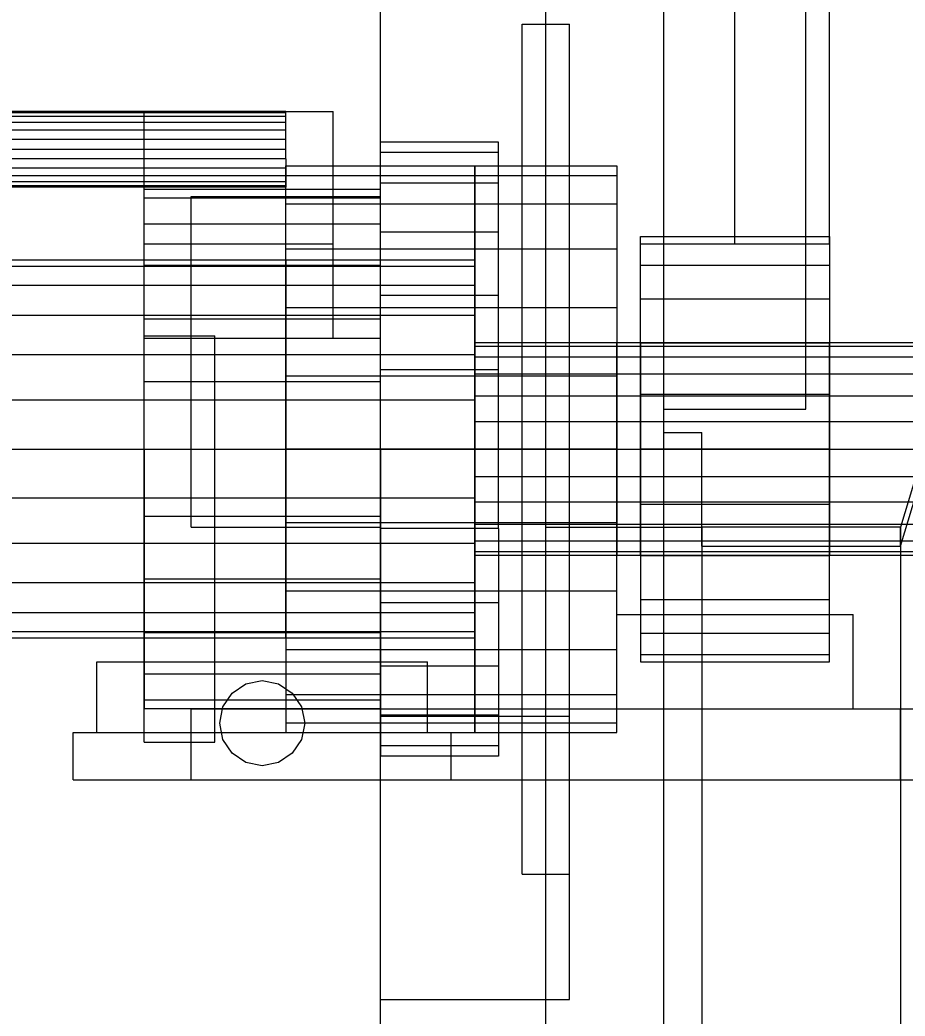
# Model space of a CAD drawing. Header units: millimetres. Extents: x -191664 to 191490, y -197311 to 10263.
# Drawn here: x 3763.7 to 3951, y -140303.5 to -140092.6 of the extents above; entities that cross this region are included whole.
import ezdxf

# ---------------------------------------------------------------- set-up
doc = ezdxf.new("R2010")
doc.units = ezdxf.units.MM
doc.layers.add('DET_secador_frontal', color=7, linetype='Continuous', lineweight=0)
doc.layers.add('R15_COTAS_TRANSPORTE_P', color=1, linetype='Continuous', lineweight=0)
doc.dimstyles.new('PLANTA_20', dxfattribs={"dimtxt": 50, "dimasz": 30, "dimexe": 30, "dimexo": 16, "dimgap": 20, "dimtad": 1, "dimtih": 1, "dimtoh": 1, "dimdec": 1, "dimzin": 0, "dimdsep": 46, "dimcen": 0.09, "dimadec": 0, "dimazin": 0, "dimtfac": 1, "dimtdec": 4, "dimtofl": 0, "dimtmove": 0, "dimatfit": 3, "dimfxl": 1, "dimtolj": 1, "dimtzin": 0, "dimarcsym": 0})

# ---------------------------------------------------------------- blocks, each defined once
blk = doc.blocks.new('*D133')
at = {"layer": 'Defpoints', "color": 0, "transparency": 16777216}
for p in [(439.69, -194147.98), (217.89, -194406.09), (-500, -194490), (-500, -194490), (500, -194490)]:
    blk.add_point(p, dxfattribs=at)
at = {"layer": 'R15_COTAS_TRANSPORTE_P', "color": 0, "lineweight": -2, "transparency": 16777216}
blk.add_arc((-500, -194490), 722.77, 2.37834, 17.62166, dxfattribs=at)
at = {"layer": 'R15_COTAS_TRANSPORTE_P', "color": 0, "transparency": 16777216}
for points in [[(184.12, -194272.81), (193.59, -194269.58), (179.18, -194242.8)], [(227.15, -194459.9), (217.15, -194460.11), (222.77, -194490)]]:
    blk.add_solid(points, dxfattribs=at)

msp = doc.modelspace()

# ---------------------------------------------------------------- linework, layer by layer
at = {"layer": 'DET_secador_frontal', "color": 254, "true_color": 0xd8e0dc}
for p, q in [((3875, -140885), (3875, -138615)), ((3900, -140885), (3900, -138615))]:
    msp.add_line(p, q, dxfattribs=at)
at = {"layer": 'DET_secador_frontal', "color": 9, "true_color": 0xb8c6c1}
for p, q in [((3875, -140375), (3875, -138615)), ((3915, -140140), (3915, -139190)), ((3935, -140140), (3935, -139190)), ((3915, -140140), (3935, -140140))]:
    msp.add_line(p, q, dxfattribs=at)
at = {"layer": 'DET_secador_frontal', "color": 253, "true_color": 0x9fadb2}
for p, q in [((3875, -140200), (3875, -138615)), ((3900, -140200), (3900, -138615)), ((3875, -140200), (3900, -140200))]:
    msp.add_line(p, q, dxfattribs=at)
at = {"layer": 'DET_secador_frontal', "color": 251, "true_color": 0x536a64}
for p, q in [((3840, -140900), (3840, -138650)), ((3900, -140900), (3900, -138650)), ((3900, -140175), (3900, -139155)), ((3930, -140175), (3930, -139155)), ((3900, -140175), (3930, -140175)), ((3840, -140240), (3880, -140240)), ((3840, -140300), (3840, -140240)), ((3880, -140300), (3880, -140240)), ((3840, -140300), (3880, -140300))]:
    msp.add_line(p, q, dxfattribs=at)
at = {"layer": 'DET_secador_frontal', "color": 253, "true_color": 0x8d9da5}
for p, q in [((4050, -139870), (3950, -140200)), ((3950, -140204), (4050, -139874)), ((3950, -140200), (3908, -140200)), ((3908, -140200), (3908, -140470)), ((3908, -140204), (3908, -140200)), ((3950, -140200), (3950, -140470)), ((3950, -140204), (3950, -140200)), ((3908, -140204), (3950, -140204))]:
    msp.add_line(p, q, dxfattribs=at)
at = {"layer": 'DET_secador_frontal', "color": 33, "true_color": 0xb7a252}
for p, q in [((3870, -140093.5), (3880, -140093.5)), ((3870, -140273.5), (3870, -140093.5)), ((3880, -140273.5), (3880, -140093.5)), ((3870, -140273.5), (3880, -140273.5))]:
    msp.add_line(p, q, dxfattribs=at)
at = {"layer": 'DET_secador_frontal', "color": 253, "true_color": 0xa4b0b5}
for p, q in [((3820, -140112), (1180, -140112)), ((3820, -140112.27), (1180, -140112.27)), ((3820, -140112.27), (3820, -140112)), ((3820, -140113.07), (3820, -140112.27)), ((3820, -140113.07), (1180, -140113.07)), ((3820, -140114.34), (1180, -140114.34)), ((3820, -140114.34), (3820, -140113.07)), ((3820, -140116), (3820, -140114.34)), ((3820, -140116), (1180, -140116)), ((3820, -140117.93), (3820, -140116)), ((3820, -140117.93), (1180, -140117.93)), ((3820, -140120), (3820, -140117.93)), ((1180, -140120), (3820, -140120)), ((3820, -140122.07), (3820, -140120)), ((3820, -140122.07), (1180, -140122.07)), ((3820, -140122.07), (3820, -140124)), ((3820, -140124), (1180, -140124)), ((3820, -140124), (3820, -140125.66)), ((3820, -140125.66), (1180, -140125.66)), ((3820, -140126.93), (1180, -140126.93)), ((3820, -140125.66), (3820, -140126.93)), ((3820, -140126.93), (3820, -140127.73)), ((3820, -140127.73), (1180, -140127.73)), ((3820, -140128), (1180, -140128)), ((3790, -140130.37), (3790, -140128.5)), ((3840, -140128.5), (3790, -140128.5)), ((3820, -140127.73), (3820, -140128)), ((3840, -140130.37), (3840, -140128.5)), ((3790, -140135.87), (3790, -140130.37)), ((3840, -140130.37), (3790, -140130.37)), ((3840, -140135.87), (3840, -140130.37)), ((3790, -140144.61), (3790, -140135.87)), ((3840, -140135.87), (3790, -140135.87)), ((3840, -140144.61), (3840, -140135.87)), ((3860, -140143.5), (1140, -140143.5)), ((3860, -140144.86), (3860, -140143.5)), ((3860, -140144.86), (1140, -140144.86)), ((3790, -140156), (3790, -140144.61)), ((3840, -140144.61), (3790, -140144.61)), ((3840, -140156), (3840, -140144.61)), ((3860, -140148.86), (3860, -140144.86)), ((3860, -140148.86), (1140, -140148.86)), ((3860, -140155.22), (3860, -140148.86)), ((3860, -140155.22), (1140, -140155.22)), ((3790, -140169.26), (3790, -140156)), ((3840, -140156), (3790, -140156)), ((3840, -140169.26), (3840, -140156)), ((3860, -140163.5), (3860, -140155.22)), ((3860, -140163.5), (1140, -140163.5)), ((3860, -140173.15), (3860, -140163.5)), ((3790, -140183.5), (3790, -140169.26)), ((3840, -140169.26), (3790, -140169.26)), ((3840, -140183.5), (3840, -140169.26)), ((3860, -140173.15), (1140, -140173.15)), ((3860, -140183.5), (3860, -140173.15)), ((1140, -140183.5), (3860, -140183.5)), ((3790, -140183.5), (3790, -140197.74)), ((3790, -140183.5), (3840, -140183.5)), ((3840, -140197.74), (3840, -140183.5)), ((3860, -140193.85), (3860, -140183.5)), ((3860, -140193.85), (1140, -140193.85)), ((3860, -140193.85), (3860, -140203.5)), ((3790, -140197.74), (3790, -140211)), ((3840, -140197.74), (3790, -140197.74)), ((3840, -140197.74), (3840, -140211)), ((3860, -140203.5), (1140, -140203.5)), ((3860, -140203.5), (3860, -140211.78)), ((3790, -140211), (3790, -140222.39)), ((3840, -140211), (3790, -140211)), ((3840, -140211), (3840, -140222.39)), ((3860, -140211.78), (1140, -140211.78)), ((3860, -140211.78), (3860, -140218.14)), ((3860, -140218.14), (1140, -140218.14)), ((3860, -140218.14), (3860, -140222.14)), ((3860, -140222.14), (1140, -140222.14)), ((3860, -140222.14), (3860, -140223.5)), ((3860, -140223.5), (1140, -140223.5)), ((3790, -140222.39), (3790, -140231.13)), ((3840, -140222.39), (3790, -140222.39)), ((3840, -140222.39), (3840, -140231.13)), ((3790, -140231.13), (3790, -140236.63)), ((3840, -140231.13), (3790, -140231.13)), ((3840, -140231.13), (3840, -140236.63)), ((3790, -140236.63), (3790, -140238.5)), ((3840, -140236.63), (3790, -140236.63)), ((3840, -140236.63), (3840, -140238.5)), ((3840, -140238.5), (3790, -140238.5))]:
    msp.add_line(p, q, dxfattribs=at)
at = {"layer": 'DET_secador_frontal', "color": 8, "true_color": 0x617680}
for p, q in [((3790, -140112), (3830, -140112)), ((3790, -140140), (3790, -140112)), ((3830, -140140), (3830, -140112)), ((3800, -140130), (3840, -140130)), ((3800, -140160), (3800, -140130)), ((3840, -140160), (3840, -140130)), ((3790, -140140), (3830, -140140)), ((3790, -140160), (3790, -140140)), ((3830, -140160), (3830, -140140)), ((3790, -140159.5), (3805, -140159.5)), ((3790, -140245.5), (3790, -140159.5)), ((3790, -140160), (3830, -140160)), ((3800, -140160), (3840, -140160)), ((3800, -140200), (3800, -140160)), ((3805, -140245.5), (3805, -140159.5)), ((3840, -140200), (3840, -140160)), ((3800, -140200), (3840, -140200)), ((3780, -140228.5), (3850, -140228.5)), ((3780, -140243.5), (3780, -140228.5)), ((3850, -140243.5), (3850, -140228.5)), ((3775, -140243.5), (3855, -140243.5)), ((3775, -140253.5), (3775, -140243.5)), ((3780, -140243.5), (3850, -140243.5)), ((3855, -140253.5), (3855, -140243.5)), ((3790, -140245.5), (3805, -140245.5)), ((3775, -140253.5), (3855, -140253.5))]:
    msp.add_line(p, q, dxfattribs=at)
at = {"layer": 'DET_secador_frontal', "color": 55, "true_color": 0xb2a258}
for p, q in [((3840, -140120.71), (3840, -140118.5)), ((3865, -140118.5), (3840, -140118.5)), ((3865, -140120.71), (3865, -140118.5)), ((3840, -140127.21), (3840, -140120.71)), ((3865, -140120.71), (3840, -140120.71)), ((3865, -140127.21), (3865, -140120.71)), ((3840, -140137.54), (3840, -140127.21)), ((3865, -140127.21), (3840, -140127.21)), ((3865, -140137.54), (3865, -140127.21)), ((3840, -140151), (3840, -140137.54)), ((3865, -140137.54), (3840, -140137.54)), ((3865, -140151), (3865, -140137.54)), ((3840, -140166.68), (3840, -140151)), ((3865, -140151), (3840, -140151)), ((3865, -140166.68), (3865, -140151)), ((3840, -140183.5), (3840, -140166.68)), ((3865, -140166.68), (3840, -140166.68)), ((3865, -140183.5), (3865, -140166.68)), ((3840, -140183.5), (3840, -140200.32)), ((3840, -140183.5), (3865, -140183.5)), ((3865, -140200.32), (3865, -140183.5)), ((3840, -140200.32), (3840, -140216)), ((3865, -140200.32), (3840, -140200.32)), ((3865, -140200.32), (3865, -140216)), ((3840, -140216), (3840, -140229.46)), ((3865, -140216), (3840, -140216)), ((3865, -140216), (3865, -140229.46)), ((3840, -140229.46), (3840, -140239.79)), ((3865, -140229.46), (3840, -140229.46)), ((3865, -140229.46), (3865, -140239.79)), ((3840, -140239.79), (3840, -140246.29)), ((3865, -140239.79), (3840, -140239.79)), ((3865, -140239.79), (3865, -140246.29)), ((3840, -140246.29), (3840, -140248.5)), ((3865, -140246.29), (3840, -140246.29)), ((3865, -140246.29), (3865, -140248.5)), ((3865, -140248.5), (3840, -140248.5))]:
    msp.add_line(p, q, dxfattribs=at)
at = {"layer": 'DET_secador_frontal', "color": 252, "true_color": 0x8ba19a}
for p, q in [((3820, -140125.54), (3820, -140123.5)), ((3820, -140123.5), (3860, -140123.5)), ((3820, -140143.5), (3820, -140123.5)), ((3860, -140123.5), (3860, -140125.54)), ((3860, -140123.5), (3860, -140143.5)), ((3860, -140123.5), (3890, -140123.5)), ((3860, -140161), (3860, -140123.5)), ((3890, -140123.5), (3890, -140125.54)), ((3890, -140123.5), (3890, -140161)), ((3820, -140131.54), (3820, -140125.54)), ((3820, -140125.54), (3860, -140125.54)), ((3820, -140144.86), (3820, -140125.54)), ((3860, -140125.54), (3860, -140131.54)), ((3860, -140125.54), (3860, -140144.86)), ((3860, -140125.54), (3890, -140125.54)), ((3860, -140161.77), (3860, -140125.54)), ((3890, -140125.54), (3890, -140131.54)), ((3890, -140125.54), (3890, -140161.77)), ((3820, -140141.07), (3820, -140131.54)), ((3820, -140131.54), (3860, -140131.54)), ((3820, -140148.86), (3820, -140131.54)), ((3860, -140131.54), (3860, -140141.07)), ((3860, -140131.54), (3860, -140148.86)), ((3860, -140131.54), (3890, -140131.54)), ((3860, -140164.01), (3860, -140131.54)), ((3890, -140131.54), (3890, -140141.07)), ((3890, -140131.54), (3890, -140164.01)), ((3895, -140140.03), (3895, -140138.5)), ((3895, -140138.5), (3935, -140138.5)), ((3895, -140161), (3895, -140138.5)), ((3935, -140138.5), (3935, -140140.03)), ((3935, -140138.5), (3935, -140161)), ((3820, -140153.5), (3820, -140141.07)), ((3820, -140141.07), (3860, -140141.07)), ((3820, -140155.22), (3820, -140141.07)), ((3860, -140141.07), (3860, -140153.5)), ((3860, -140141.07), (3860, -140155.22)), ((3860, -140141.07), (3890, -140141.07)), ((3860, -140167.59), (3860, -140141.07)), ((3890, -140141.07), (3890, -140153.5)), ((3890, -140141.07), (3890, -140167.59)), ((3895, -140144.53), (3895, -140140.03)), ((3895, -140140.03), (3935, -140140.03)), ((3895, -140161.77), (3895, -140140.03)), ((3935, -140140.03), (3935, -140144.53)), ((3935, -140140.03), (3935, -140161.77)), ((3820, -140143.5), (3820, -140144.86)), ((3860, -140143.5), (3820, -140143.5)), ((3820, -140144.86), (3820, -140148.86)), ((3860, -140144.86), (3820, -140144.86)), ((3895, -140151.68), (3895, -140144.53)), ((3895, -140144.53), (3935, -140144.53)), ((3895, -140164.01), (3895, -140144.53)), ((3935, -140144.53), (3935, -140151.68)), ((3935, -140144.53), (3935, -140164.01)), ((3820, -140148.86), (3820, -140155.22)), ((3860, -140148.86), (3820, -140148.86)), ((3895, -140161), (3895, -140151.68)), ((3895, -140151.68), (3935, -140151.68)), ((3895, -140167.59), (3895, -140151.68)), ((3935, -140151.68), (3935, -140161)), ((3935, -140151.68), (3935, -140167.59)), ((3820, -140167.97), (3820, -140153.5)), ((3820, -140153.5), (3860, -140153.5)), ((3820, -140163.5), (3820, -140153.5)), ((3860, -140153.5), (3860, -140167.97)), ((3860, -140153.5), (3860, -140163.5)), ((3860, -140153.5), (3890, -140153.5)), ((3860, -140172.25), (3860, -140153.5)), ((3890, -140153.5), (3890, -140167.97)), ((3890, -140153.5), (3890, -140172.25)), ((3820, -140155.22), (3820, -140163.5)), ((3860, -140155.22), (3820, -140155.22)), ((3890, -140161), (3860, -140161)), ((3890, -140161.77), (3860, -140161.77)), ((3890, -140161.77), (3890, -140161)), ((3890, -140164.01), (3890, -140161.77)), ((3895, -140171.85), (3895, -140161)), ((3895, -140161), (3935, -140161)), ((3895, -140172.25), (3895, -140161)), ((3895, -140161), (3895, -140161.77)), ((3895, -140161.77), (3895, -140164.01)), ((3935, -140161.77), (3895, -140161.77)), ((3935, -140161), (3935, -140171.85)), ((3935, -140161), (3935, -140172.25)), ((3935, -140161.77), (3935, -140161)), ((3935, -140164.01), (3935, -140161.77)), ((3820, -140163.5), (3820, -140173.15)), ((3860, -140163.5), (3820, -140163.5)), ((3890, -140164.01), (3860, -140164.01)), ((3890, -140167.59), (3890, -140164.01)), ((3895, -140164.01), (3895, -140167.59)), ((3935, -140164.01), (3895, -140164.01)), ((3935, -140167.59), (3935, -140164.01)), ((3820, -140183.5), (3820, -140167.97)), ((3820, -140167.97), (3860, -140167.97)), ((3820, -140173.15), (3820, -140167.97)), ((3890, -140167.59), (3860, -140167.59)), ((3860, -140167.97), (3860, -140183.5)), ((3860, -140167.97), (3860, -140173.15)), ((3860, -140167.97), (3890, -140167.97)), ((3860, -140177.68), (3860, -140167.97)), ((3890, -140172.25), (3890, -140167.59)), ((3890, -140167.97), (3890, -140183.5)), ((3890, -140167.97), (3890, -140177.68)), ((3895, -140167.59), (3895, -140172.25)), ((3935, -140167.59), (3895, -140167.59)), ((3935, -140172.25), (3935, -140167.59)), ((3820, -140173.15), (3820, -140183.5)), ((3860, -140173.15), (3820, -140173.15)), ((3890, -140172.25), (3860, -140172.25)), ((3890, -140177.68), (3890, -140172.25)), ((3895, -140183.5), (3895, -140171.85)), ((3895, -140171.85), (3935, -140171.85)), ((3895, -140177.68), (3895, -140171.85)), ((3895, -140172.25), (3895, -140177.68)), ((3935, -140172.25), (3895, -140172.25)), ((3935, -140171.85), (3935, -140183.5)), ((3935, -140171.85), (3935, -140177.68)), ((3935, -140177.68), (3935, -140172.25)), ((3890, -140177.68), (3860, -140177.68)), ((3890, -140183.5), (3890, -140177.68)), ((3895, -140177.68), (3895, -140183.5)), ((3935, -140177.68), (3895, -140177.68)), ((3935, -140183.5), (3935, -140177.68)), ((3860, -140183.5), (3820, -140183.5)), ((3820, -140183.5), (3820, -140199.03)), ((3820, -140193.85), (3820, -140183.5)), ((3860, -140199.03), (3860, -140183.5)), ((3890, -140183.5), (3860, -140183.5)), ((3890, -140199.03), (3890, -140183.5)), ((3890, -140183.5), (3890, -140189.32)), ((3935, -140183.5), (3895, -140183.5)), ((3895, -140183.5), (3895, -140195.15)), ((3895, -140189.32), (3895, -140183.5)), ((3935, -140195.15), (3935, -140183.5)), ((3935, -140183.5), (3935, -140189.32)), ((3890, -140189.32), (3860, -140189.32)), ((3860, -140189.32), (3860, -140199.03)), ((3890, -140199.03), (3890, -140189.32)), ((3890, -140189.32), (3890, -140194.75)), ((3935, -140189.32), (3895, -140189.32)), ((3895, -140189.32), (3895, -140195.15)), ((3895, -140194.75), (3895, -140189.32)), ((3935, -140195.15), (3935, -140189.32)), ((3935, -140189.32), (3935, -140194.75)), ((3860, -140193.85), (3820, -140193.85)), ((3820, -140193.85), (3820, -140199.03)), ((3820, -140203.5), (3820, -140193.85)), ((3860, -140199.03), (3860, -140193.85)), ((3890, -140194.75), (3860, -140194.75)), ((3860, -140194.75), (3860, -140213.5)), ((3890, -140213.5), (3890, -140194.75)), ((3890, -140194.75), (3890, -140199.41)), ((3935, -140194.75), (3895, -140194.75)), ((3895, -140194.75), (3895, -140206)), ((3895, -140199.41), (3895, -140194.75)), ((3895, -140195.15), (3935, -140195.15)), ((3895, -140195.15), (3895, -140206)), ((3935, -140206), (3935, -140194.75)), ((3935, -140194.75), (3935, -140199.41)), ((3935, -140206), (3935, -140195.15)), ((3820, -140199.03), (3860, -140199.03)), ((3820, -140199.03), (3820, -140213.5)), ((3860, -140213.5), (3860, -140199.03)), ((3860, -140199.03), (3890, -140199.03)), ((3890, -140199.41), (3860, -140199.41)), ((3860, -140199.41), (3860, -140225.93)), ((3890, -140213.5), (3890, -140199.03)), ((3890, -140225.93), (3890, -140199.41)), ((3890, -140199.41), (3890, -140202.99)), ((3935, -140199.41), (3895, -140199.41)), ((3895, -140199.41), (3895, -140215.32)), ((3895, -140202.99), (3895, -140199.41)), ((3935, -140215.32), (3935, -140199.41)), ((3935, -140199.41), (3935, -140202.99)), ((3890, -140202.99), (3860, -140202.99)), ((3860, -140202.99), (3860, -140235.46)), ((3890, -140235.46), (3890, -140202.99)), ((3890, -140202.99), (3890, -140205.23)), ((3935, -140202.99), (3895, -140202.99)), ((3895, -140202.99), (3895, -140222.47)), ((3895, -140205.23), (3895, -140202.99)), ((3935, -140222.47), (3935, -140202.99)), ((3935, -140202.99), (3935, -140205.23)), ((3860, -140203.5), (3820, -140203.5)), ((3820, -140203.5), (3820, -140213.5)), ((3820, -140211.78), (3820, -140203.5)), ((3860, -140213.5), (3860, -140203.5)), ((3890, -140205.23), (3860, -140205.23)), ((3860, -140205.23), (3860, -140241.46)), ((3890, -140241.46), (3890, -140205.23)), ((3890, -140205.23), (3890, -140206)), ((3935, -140205.23), (3895, -140205.23)), ((3895, -140205.23), (3895, -140226.97)), ((3895, -140206), (3895, -140205.23)), ((3935, -140226.97), (3935, -140205.23)), ((3935, -140205.23), (3935, -140206)), ((3890, -140206), (3860, -140206)), ((3860, -140206), (3860, -140243.5)), ((3890, -140243.5), (3890, -140206)), ((3895, -140206), (3935, -140206)), ((3895, -140206), (3895, -140215.32)), ((3895, -140206), (3895, -140228.5)), ((3935, -140215.32), (3935, -140206)), ((3935, -140228.5), (3935, -140206)), ((3860, -140211.78), (3820, -140211.78)), ((3820, -140211.78), (3820, -140225.93)), ((3820, -140218.14), (3820, -140211.78)), ((3820, -140213.5), (3860, -140213.5)), ((3820, -140213.5), (3820, -140225.93)), ((3860, -140225.93), (3860, -140211.78)), ((3860, -140225.93), (3860, -140213.5)), ((3860, -140213.5), (3890, -140213.5)), ((3890, -140225.93), (3890, -140213.5)), ((3895, -140215.32), (3935, -140215.32)), ((3895, -140215.32), (3895, -140222.47)), ((3935, -140222.47), (3935, -140215.32)), ((3860, -140218.14), (3820, -140218.14)), ((3820, -140218.14), (3820, -140235.46)), ((3820, -140222.14), (3820, -140218.14)), ((3860, -140235.46), (3860, -140218.14)), ((3860, -140222.14), (3820, -140222.14)), ((3820, -140222.14), (3820, -140241.46)), ((3820, -140223.5), (3820, -140222.14)), ((3860, -140241.46), (3860, -140222.14)), ((3860, -140223.5), (3820, -140223.5)), ((3820, -140223.5), (3820, -140243.5)), ((3860, -140243.5), (3860, -140223.5)), ((3895, -140222.47), (3935, -140222.47)), ((3895, -140222.47), (3895, -140226.97)), ((3935, -140226.97), (3935, -140222.47)), ((3820, -140225.93), (3860, -140225.93)), ((3820, -140225.93), (3820, -140235.46)), ((3860, -140235.46), (3860, -140225.93)), ((3860, -140225.93), (3890, -140225.93)), ((3890, -140235.46), (3890, -140225.93)), ((3895, -140226.97), (3935, -140226.97)), ((3895, -140226.97), (3895, -140228.5)), ((3935, -140228.5), (3935, -140226.97)), ((3895, -140228.5), (3935, -140228.5)), ((3820, -140235.46), (3860, -140235.46)), ((3820, -140235.46), (3820, -140241.46)), ((3860, -140241.46), (3860, -140235.46)), ((3860, -140235.46), (3890, -140235.46)), ((3890, -140241.46), (3890, -140235.46)), ((3820, -140241.46), (3860, -140241.46)), ((3820, -140241.46), (3820, -140243.5)), ((3860, -140243.5), (3860, -140241.46)), ((3860, -140241.46), (3890, -140241.46)), ((3890, -140243.5), (3890, -140241.46)), ((3820, -140243.5), (3860, -140243.5)), ((3860, -140243.5), (3890, -140243.5))]:
    msp.add_line(p, q, dxfattribs=at)
at = {"layer": 'DET_secador_frontal', "color": 9, "true_color": 0xbcc6c9}
for p, q in [((3860, -140161.77), (3860, -140161)), ((4120, -140161), (3860, -140161)), ((3860, -140164.01), (3860, -140161.77)), ((4120, -140161.77), (3860, -140161.77)), ((3860, -140167.59), (3860, -140164.01)), ((4120, -140164.01), (3860, -140164.01)), ((3860, -140172.25), (3860, -140167.59)), ((4120, -140167.59), (3860, -140167.59)), ((3860, -140177.68), (3860, -140172.25)), ((4120, -140172.25), (3860, -140172.25)), ((3860, -140183.5), (3860, -140177.68)), ((4120, -140177.68), (3860, -140177.68)), ((3860, -140183.5), (3860, -140189.32)), ((3860, -140183.5), (4120, -140183.5)), ((3860, -140189.32), (3860, -140194.75)), ((4120, -140189.32), (3860, -140189.32)), ((3860, -140194.75), (3860, -140199.41)), ((4120, -140194.75), (3860, -140194.75)), ((3860, -140199.41), (3860, -140202.99)), ((4120, -140199.41), (3860, -140199.41)), ((3860, -140202.99), (3860, -140205.23)), ((4120, -140202.99), (3860, -140202.99)), ((3860, -140205.23), (3860, -140206)), ((4120, -140205.23), (3860, -140205.23)), ((4120, -140206), (3860, -140206))]:
    msp.add_line(p, q, dxfattribs=at)
at = {"layer": 'DET_secador_frontal', "color": 253, "true_color": 0xa6b3ba}
for p, q in [((3900, -140180), (3908, -140180)), ((3900, -140200), (3900, -140180)), ((3908, -140200), (3908, -140180)), ((3900, -140200), (3908, -140200)), ((3900, -140470), (3900, -140200)), ((3800, -140238.5), (3950, -140238.5)), ((3800, -140253.5), (3800, -140238.5)), ((3800, -140238.5), (4095, -140238.5)), ((3950, -140253.5), (3950, -140238.5)), ((3800, -140253.5), (3950, -140253.5)), ((3800, -140253.5), (4095, -140253.5))]:
    msp.add_line(p, q, dxfattribs=at)
at = {"layer": 'DET_secador_frontal', "color": 117, "true_color": 0x356c64}
for p, q in [((3890, -140218.5), (3940, -140218.5)), ((3890, -140238.5), (3890, -140218.5)), ((3940, -140238.5), (3940, -140218.5)), ((3890, -140238.5), (3940, -140238.5))]:
    msp.add_line(p, q, dxfattribs=at)
at = {"layer": 'DET_secador_frontal', "color": 9, "true_color": 0xb2bdc0}
for p, q in [((3811.56, -140233.19), (3815, -140232.5)), ((3815, -140232.5), (3818.44, -140233.19)), ((3808.64, -140235.14), (3811.56, -140233.19)), ((3818.44, -140233.19), (3821.36, -140235.14)), ((3806.69, -140238.06), (3808.64, -140235.14)), ((3821.36, -140235.14), (3823.31, -140238.06)), ((3806, -140241.5), (3806.69, -140238.06)), ((3823.31, -140238.06), (3824, -140241.5)), ((3806.69, -140244.94), (3806, -140241.5)), ((3824, -140241.5), (3823.31, -140244.94)), ((3808.64, -140247.86), (3806.69, -140244.94)), ((3823.31, -140244.94), (3821.36, -140247.86)), ((3811.56, -140249.81), (3808.64, -140247.86)), ((3821.36, -140247.86), (3818.44, -140249.81)), ((3815, -140250.5), (3811.56, -140249.81)), ((3818.44, -140249.81), (3815, -140250.5))]:
    msp.add_line(p, q, dxfattribs=at)

# ---------------------------------------------------------------- dimensions: what is measured, and where the dimension line sits
at = {"layer": 'R15_COTAS_TRANSPORTE_P'}
dim = msp.add_angular_dim_2l(base=(217.89, -194406.09), line1=((-500, -194490), (500, -194490)), line2=((-500, -194490), (439.69, -194147.98)), dimstyle='PLANTA_20', dxfattribs=at)
dim.commit()
dim.dimension.update_dxf_attribs({"geometry": '*D133', "text_midpoint": (191490.46, -33543.69)})

doc.saveas('drawing.dxf')
